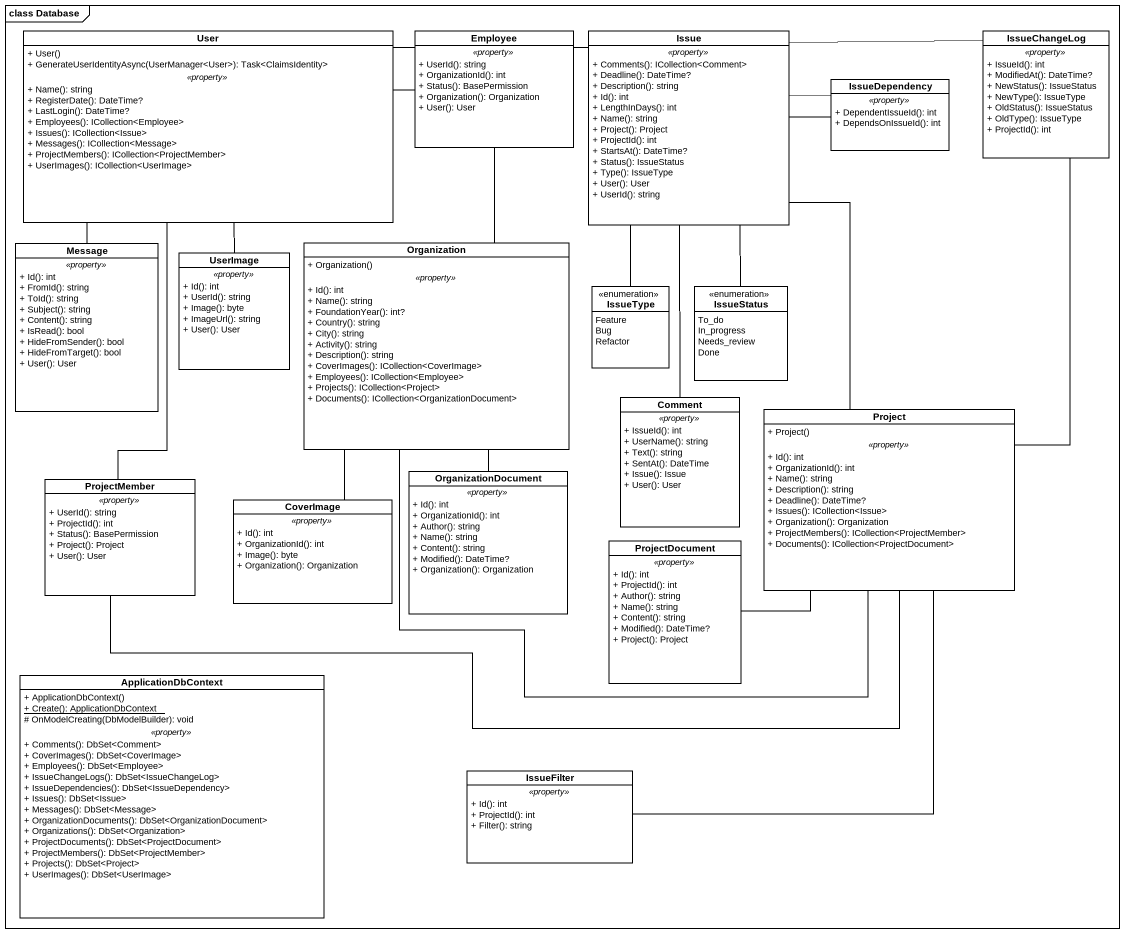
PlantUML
@startuml
mainframe class Database
hide circle
hide empty members
skinparam classAttributeIconSize 0
class User {
  + User()
  + GenerateUserIdentityAsync(UserManager<User>): Task<ClaimsIdentity>
  .. <<property>> ..
  + Name(): string
  + RegisterDate(): DateTime?
  + LastLogin(): DateTime?
  + Employees(): ICollection<Employee>
  + Issues(): ICollection<Issue>
  + Messages(): ICollection<Message>
  + ProjectMembers(): ICollection<ProjectMember>
  + UserImages(): ICollection<UserImage>
}
class Employee {
  .. <<property>> ..
  + UserId(): string
  + OrganizationId(): int
  + Status(): BasePermission
  + Organization(): Organization
  + User(): User
}
class Issue {
  .. <<property>> ..
  + Comments(): ICollection<Comment>
  + Deadline(): DateTime?
  + Description(): string
  + Id(): int
  + LengthInDays(): int
  + Name(): string
  + Project(): Project
  + ProjectId(): int
  + StartsAt(): DateTime?
  + Status(): IssueStatus
  + Type(): IssueType
  + User(): User
  + UserId(): string
}
class IssueChangeLog {
  .. <<property>> ..
  + IssueId(): int
  + ModifiedAt(): DateTime?
  + NewStatus(): IssueStatus
  + NewType(): IssueType
  + OldStatus(): IssueStatus
  + OldType(): IssueType
  + ProjectId(): int
}
class IssueDependency {
  .. <<property>> ..
  + DependentIssueId(): int
  + DependsOnIssueId(): int
}
class Message {
  .. <<property>> ..
  + Id(): int
  + FromId(): string
  + ToId(): string
  + Subject(): string
  + Content(): string
  + IsRead(): bool
  + HideFromSender(): bool
  + HideFromTarget(): bool
  + User(): User
}
class UserImage {
  .. <<property>> ..
  + Id(): int
  + UserId(): string
  + Image(): byte
  + ImageUrl(): string
  + User(): User
}
class Organization {
  + Organization()
  .. <<property>> ..
  + Id(): int
  + Name(): string
  + FoundationYear(): int?
  + Country(): string
  + City(): string
  + Activity(): string
  + Description(): string
  + CoverImages(): ICollection<CoverImage>
  + Employees(): ICollection<Employee>
  + Projects(): ICollection<Project>
  + Documents(): ICollection<OrganizationDocument>
}
enum IssueType {
  Feature
  Bug
  Refactor
}
enum IssueStatus {
  To_do
  In_progress
  Needs_review
  Done
}
class Comment {
  .. <<property>> ..
  + IssueId(): int
  + UserName(): string
  + Text(): string
  + SentAt(): DateTime
  + Issue(): Issue
  + User(): User
}
class Project {
  + Project()
  .. <<property>> ..
  + Id(): int
  + OrganizationId(): int
  + Name(): string
  + Description(): string
  + Deadline(): DateTime?
  + Issues(): ICollection<Issue>
  + Organization(): Organization
  + ProjectMembers(): ICollection<ProjectMember>
  + Documents(): ICollection<ProjectDocument>
}
class OrganizationDocument {
  .. <<property>> ..
  + Id(): int
  + OrganizationId(): int
  + Author(): string
  + Name(): string
  + Content(): string
  + Modified(): DateTime?
  + Organization(): Organization
}
class ProjectMember {
  .. <<property>> ..
  + UserId(): string
  + ProjectId(): int
  + Status(): BasePermission
  + Project(): Project
  + User(): User
}
class CoverImage {
  .. <<property>> ..
  + Id(): int
  + OrganizationId(): int
  + Image(): byte
  + Organization(): Organization
}
class ProjectDocument {
  .. <<property>> ..
  + Id(): int
  + ProjectId(): int
  + Author(): string
  + Name(): string
  + Content(): string
  + Modified(): DateTime?
  + Project(): Project
}
class ApplicationDbContext {
  + ApplicationDbContext()
  {static} + Create(): ApplicationDbContext
  # OnModelCreating(DbModelBuilder): void
  .. <<property>> ..
  + Comments(): DbSet<Comment>
  + CoverImages(): DbSet<CoverImage>
  + Employees(): DbSet<Employee>
  + IssueChangeLogs(): DbSet<IssueChangeLog>
  + IssueDependencies(): DbSet<IssueDependency>
  + Issues(): DbSet<Issue>
  + Messages(): DbSet<Message>
  + OrganizationDocuments(): DbSet<OrganizationDocument>
  + Organizations(): DbSet<Organization>
  + ProjectDocuments(): DbSet<ProjectDocument>
  + ProjectMembers(): DbSet<ProjectMember>
  + Projects(): DbSet<Project>
  + UserImages(): DbSet<UserImage>
}
class IssueFilter {
  .. <<property>> ..
  + Id(): int
  + ProjectId(): int
  + Filter(): string
}
User -right- Employee
User -right- Issue
User -- Message
User -- UserImage
User -- ProjectMember
Employee -- Organization
Issue -right- IssueChangeLog
Issue -right- IssueDependency
Issue -right- IssueDependency
Issue -- IssueType
Issue -- IssueStatus
Issue -- Comment
Issue -- Project
IssueChangeLog -- Project
Organization -- OrganizationDocument
Organization -- CoverImage
Project -left- Organization
Project -left- ProjectDocument
Project -- IssueFilter
ProjectMember -right- Project
@enduml
